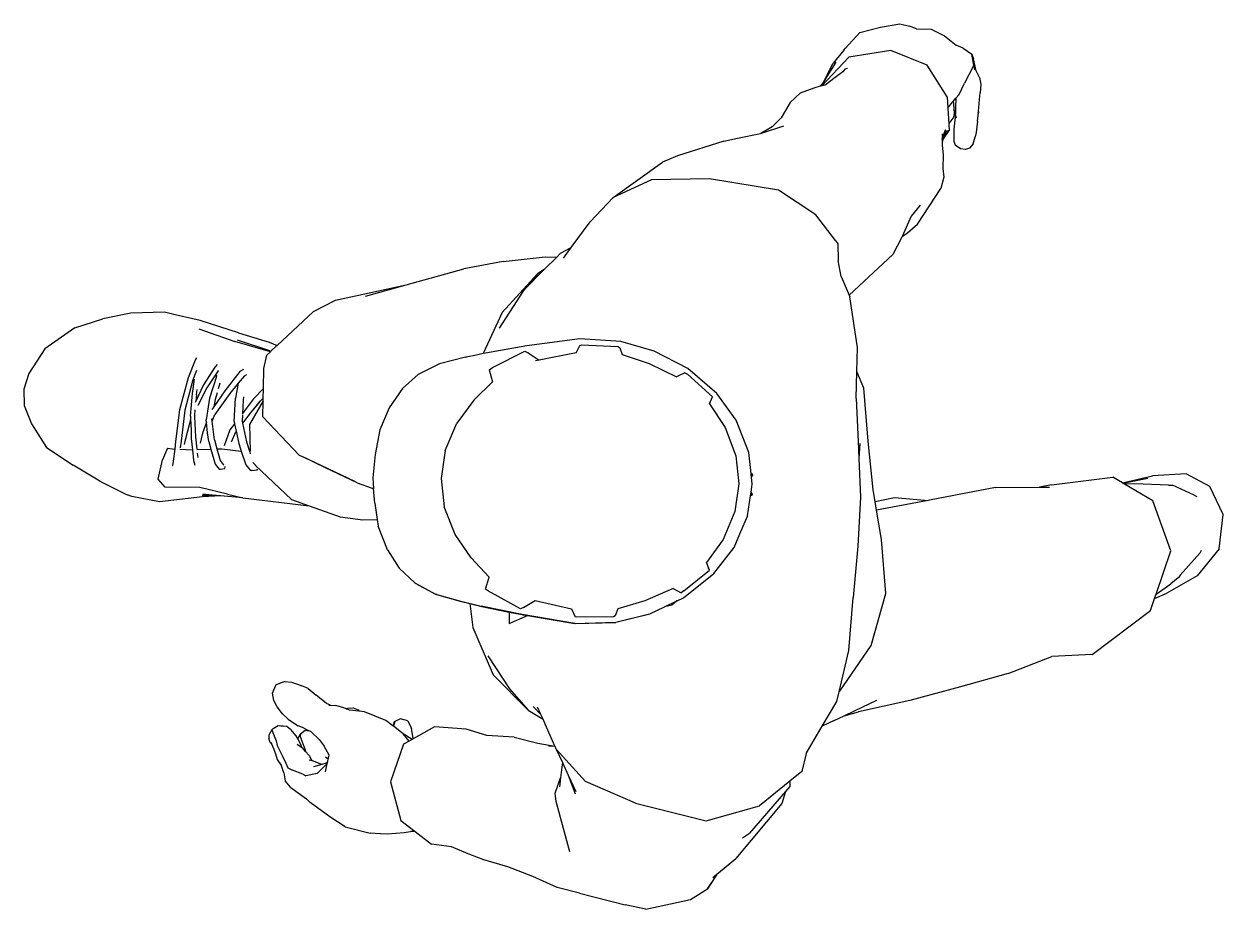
# Model space of a CAD drawing. Header units: millimetres. Extents: x -9564 to 100419, y -25359 to 24346.
# Drawn here: x 48084 to 48763, y -25165 to -24663 of the extents above; entities that cross this region are included whole.
import ezdxf

# ---------------------------------------------------------------- set-up
doc = ezdxf.new("R2010")
doc.units = ezdxf.units.MM
doc.header["$LTSCALE"] = 100
doc.layers.add('Personal', color=20, linetype='Continuous')

msp = doc.modelspace()

# ---------------------------------------------------------------- linework, layer by layer
at = {"layer": 'Personal'}
for p, q in [((48569.307, -24665.209), (48580.283, -24663.343)), ((48580.283, -24663.343), (48585.807, -24664.587)), ((48557.527, -24668.149), (48549.52, -24677.024)), ((48557.527, -24668.149), (48569.307, -24665.209)), ((48589.772, -24666.037), (48585.807, -24664.587)), ((48589.772, -24666.037), (48598.05, -24666.246)), ((48598.05, -24666.246), (48605.622, -24670.103)), ((48605.622, -24670.103), (48612.173, -24675.329)), ((48548.463, -24678.254), (48549.52, -24677.024)), ((48616.201, -24676.993), (48612.173, -24675.329)), ((48616.201, -24676.993), (48621.088, -24680.402)), ((48551.335, -24682.157), (48536.059, -24698.411)), ((48548.463, -24678.254), (48542.472, -24685.546)), ((48575.193, -24678.434), (48551.335, -24682.157)), ((48595.705, -24686.736), (48575.193, -24678.434)), ((48622.294, -24686.725), (48621.088, -24680.402)), ((48621.088, -24680.402), (48622.094, -24682.982)), ((48623.616, -24689.845), (48622.094, -24682.982)), ((48537.05, -24696.267), (48542.472, -24685.546)), ((48544.014, -24684.886), (48538.957, -24693.161)), ((48547.912, -24690.43), (48543.702, -24693.691)), ((48549.138, -24689.014), (48547.912, -24690.43)), ((48550.584, -24688.493), (48549.138, -24689.014)), ((48607.02, -24704.563), (48595.705, -24686.736)), ((48622.294, -24686.725), (48616.861, -24696.829)), ((48622.294, -24686.725), (48622.641, -24689.354)), ((48625.379, -24693.565), (48623.616, -24689.845)), ((48537.05, -24696.267), (48535.207, -24698.642)), ((48537.94, -24697.903), (48536.059, -24698.411)), ((48538.957, -24693.161), (48537.05, -24696.267)), ((48543.702, -24693.691), (48537.94, -24697.903)), ((48613.841, -24703.197), (48616.861, -24696.829)), ((48625.379, -24693.565), (48626.094, -24697.377)), ((48626.094, -24697.377), (48625.726, -24702.403)), ((48523.772, -24702.427), (48518.179, -24707.869)), ((48531.508, -24699.642), (48523.772, -24702.427)), ((48535.207, -24698.642), (48531.508, -24699.642)), ((48536.059, -24698.411), (48535.207, -24698.642)), ((48607.02, -24704.563), (48607.416, -24710.968)), ((48611.99, -24705.405), (48613.841, -24703.197)), ((48625.413, -24706.197), (48625.726, -24702.403)), ((48518.179, -24707.869), (48512.967, -24716.405)), ((48607.416, -24710.968), (48609.134, -24708.811)), ((48607.416, -24710.968), (48607.973, -24719.984)), ((48609.134, -24708.811), (48610.437, -24707.256)), ((48610.437, -24707.256), (48611.99, -24705.405)), ((48610.437, -24707.256), (48610.674, -24708.477)), ((48610.674, -24708.477), (48611.032, -24713.95)), ((48611.743, -24710.464), (48611.71, -24713.708)), ((48611.99, -24705.405), (48611.743, -24710.464)), ((48611.743, -24710.464), (48611.797, -24714.273)), ((48624.777, -24712.977), (48625.413, -24706.197)), ((48512.967, -24716.405), (48507.936, -24721.635)), ((48608.241, -24719.771), (48610.453, -24716.595)), ((48611.032, -24713.95), (48610.453, -24716.595)), ((48611.544, -24716.036), (48610.889, -24722.877)), ((48611.71, -24713.708), (48611.544, -24716.036)), ((48612.333, -24716.492), (48611.797, -24714.273)), ((48624.312, -24718.384), (48623.444, -24724.701)), ((48624.312, -24718.384), (48624.801, -24713.663)), ((48624.698, -24713.821), (48624.777, -24712.977)), ((48624.777, -24712.977), (48624.801, -24713.663)), ((48514.403, -24721.203), (48501.688, -24725.309)), ((48501.943, -24725.173), (48501.688, -24725.309)), ((48507.936, -24721.635), (48501.943, -24725.173)), ((48604.514, -24727.823), (48606.065, -24723.286)), ((48604.707, -24729.031), (48608.196, -24723.594)), ((48606.516, -24724.261), (48604.707, -24729.031)), ((48606.516, -24724.261), (48606.065, -24723.286)), ((48608.196, -24723.594), (48606.516, -24724.261)), ((48608.241, -24719.771), (48607.973, -24719.984)), ((48607.973, -24719.984), (48608.196, -24723.594)), ((48610.889, -24722.877), (48610.813, -24727.061)), ((48623.444, -24724.701), (48623.042, -24727.243)), ((48480.569, -24729.646), (48454.397, -24737.983)), ((48480.569, -24729.646), (48488.24, -24727.966)), ((48488.24, -24727.966), (48501.32, -24725.427)), ((48501.688, -24725.309), (48501.32, -24725.427)), ((48604.167, -24725.615), (48604.172, -24728.825)), ((48604.172, -24728.825), (48604.514, -24727.823)), ((48604.172, -24728.825), (48604.174, -24730.438)), ((48604.707, -24729.031), (48604.174, -24730.438)), ((48604.174, -24730.438), (48604.176, -24731.738)), ((48604.176, -24731.738), (48604.859, -24737.715)), ((48604.418, -24727.994), (48604.514, -24727.823)), ((48610.813, -24727.061), (48610.907, -24729.68)), ((48610.813, -24727.061), (48610.907, -24727.418)), ((48610.907, -24729.68), (48611.711, -24731.963)), ((48614.714, -24733.983), (48611.711, -24731.963)), ((48621.778, -24731.279), (48619.74, -24733.711)), ((48621.778, -24731.279), (48623.042, -24727.243)), ((48454.397, -24737.983), (48445.796, -24741.635)), ((48604.859, -24737.715), (48604.686, -24745.203)), ((48617.559, -24734.369), (48614.714, -24733.983)), ((48619.74, -24733.711), (48617.559, -24734.369)), ((48417.853, -24761.557), (48445.796, -24741.635)), ((48604.686, -24745.203), (48605.255, -24750.063)), ((48439.527, -24751.683), (48417.853, -24761.557)), ((48472.526, -24750.957), (48439.527, -24751.683)), ((48511.456, -24757.393), (48472.526, -24750.957)), ((48605.255, -24750.063), (48603.457, -24756.51)), ((48532.728, -24771.359), (48511.456, -24757.393)), ((48590.193, -24776.633), (48603.457, -24756.51)), ((48404.906, -24775.405), (48417.853, -24761.557)), ((48591.735, -24765.899), (48586.756, -24772.238)), ((48543.779, -24786.036), (48532.728, -24771.359)), ((48586.756, -24772.238), (48581.622, -24783.765)), ((48394.175, -24789.872), (48404.906, -24775.405)), ((48584.677, -24781.571), (48590.193, -24776.633)), ((48543.779, -24786.036), (48545.159, -24787.929)), ((48581.475, -24784.094), (48576.245, -24793.901)), ((48581.622, -24783.765), (48581.475, -24784.094)), ((48581.622, -24783.765), (48584.677, -24781.571)), ((48388.072, -24793.143), (48385.9, -24795.324)), ((48388.072, -24793.143), (48394.175, -24789.872)), ((48389.729, -24795.864), (48394.175, -24789.872)), ((48545.159, -24787.929), (48545.317, -24797.239)), ((48355.485, -24797.826), (48333.2, -24802.004)), ((48355.485, -24797.826), (48379.416, -24795.213)), ((48385.9, -24795.324), (48378.849, -24802.403)), ((48379.416, -24795.213), (48385.9, -24795.324)), ((48546.981, -24806.332), (48545.317, -24797.239)), ((48576.245, -24793.901), (48551.529, -24816.834)), ((48300.529, -24811.123), (48333.2, -24802.004)), ((48375.006, -24804.813), (48354.94, -24826.647)), ((48378.849, -24802.403), (48367.066, -24814.236)), ((48375.006, -24804.813), (48367.066, -24814.236)), ((48378.849, -24802.403), (48375.006, -24804.813)), ((48546.981, -24806.332), (48551.529, -24816.834)), ((48260.559, -24819.715), (48300.529, -24811.123)), ((48277.521, -24817.544), (48300.529, -24811.123)), ((48248.07, -24826.213), (48260.559, -24819.715)), ((48367.066, -24814.236), (48353.292, -24835.633)), ((48551.529, -24816.834), (48552.003, -24817.929)), ((48556.379, -24846.641), (48552.003, -24817.929)), ((48144.685, -24827.174), (48128.743, -24830.328)), ((48163.734, -24826.455), (48144.685, -24827.174)), ((48169.781, -24827.966), (48163.734, -24826.455)), ((48248.07, -24826.213), (48227.59, -24845.347)), ((48354.94, -24826.647), (48344.292, -24850.027)), ((48112.888, -24835.371), (48128.743, -24830.328)), ((48169.781, -24827.966), (48166.823, -24827.282)), ((48183.987, -24831.249), (48169.781, -24827.966)), ((48205.643, -24838.247), (48183.987, -24831.249)), ((48112.888, -24835.371), (48095.96, -24847.227)), ((48183.17, -24835.956), (48203.57, -24843.137)), ((48205.643, -24838.247), (48222.997, -24843.555)), ((48095.96, -24847.227), (48086.881, -24861.288)), ((48223.744, -24848.941), (48203.57, -24843.137)), ((48224.025, -24848.678), (48205.14, -24842.321)), ((48222.997, -24843.555), (48227.59, -24845.347)), ((48227.433, -24845.494), (48224.025, -24848.678)), ((48227.195, -24845.406), (48227.433, -24845.494)), ((48227.59, -24845.347), (48227.433, -24845.494)), ((48369.031, -24845.681), (48345.609, -24849.762)), ((48399.01, -24841.591), (48369.031, -24845.681)), ((48396.841, -24849.629), (48398.979, -24845.379)), ((48398.979, -24845.379), (48399.908, -24844.98)), ((48422.156, -24843.091), (48399.01, -24841.591)), ((48399.908, -24844.98), (48420.638, -24845.897)), ((48420.638, -24845.897), (48421.586, -24846.696)), ((48421.586, -24846.696), (48422.973, -24850.511)), ((48441.187, -24848.543), (48422.156, -24843.091)), ((48555.989, -24860.115), (48556.379, -24846.641)), ((48181.052, -24853.784), (48177.186, -24863.66)), ((48181.809, -24852.318), (48181.052, -24853.784)), ((48219.92, -24858.501), (48221.588, -24850.955)), ((48223.744, -24848.941), (48221.588, -24850.955)), ((48224.025, -24848.678), (48223.744, -24848.941)), ((48334.171, -24852.059), (48319.546, -24855.764)), ((48334.171, -24852.059), (48334.594, -24851.961)), ((48340.416, -24850.805), (48334.594, -24851.961)), ((48344.292, -24850.027), (48340.416, -24850.805)), ((48345.609, -24849.762), (48344.292, -24850.027)), ((48349.452, -24857.858), (48367.891, -24848.55)), ((48367.891, -24848.55), (48369.641, -24849.609)), ((48369.641, -24849.609), (48369.595, -24849.629)), ((48369.641, -24849.609), (48375.988, -24853.681)), ((48375.988, -24853.681), (48373.877, -24854.091)), ((48396.841, -24849.629), (48375.988, -24853.681)), ((48422.973, -24850.511), (48438.215, -24855.529)), ((48460.124, -24858.431), (48441.187, -24848.543)), ((48181.857, -24859.479), (48179.748, -24864.775)), ((48192.193, -24857.662), (48185.865, -24867.76)), ((48194.02, -24859.697), (48187.768, -24869.349)), ((48193.461, -24856.218), (48192.193, -24857.662)), ((48194.02, -24859.697), (48194.389, -24859.333)), ((48206.407, -24860.138), (48197.882, -24871.038)), ((48208.533, -24858.939), (48206.407, -24860.138)), ((48219.699, -24869.73), (48219.92, -24858.501)), ((48319.546, -24855.764), (48307.347, -24861.886)), ((48347.648, -24859.258), (48349.452, -24857.858)), ((48347.648, -24859.258), (48349.503, -24866.036)), ((48438.215, -24855.529), (48453.846, -24863.102)), ((48458.468, -24860.907), (48453.846, -24863.102)), ((48458.468, -24860.907), (48459.943, -24861.7)), ((48476.59, -24872.564), (48460.124, -24858.431)), ((48555.547, -24875.399), (48555.989, -24860.115)), ((48559.952, -24869.519), (48555.989, -24860.115)), ((48086.881, -24861.288), (48084.1, -24870.144)), ((48177.186, -24863.66), (48172.287, -24881.786)), ((48179.748, -24864.775), (48175.158, -24882.067)), ((48179.566, -24872.554), (48180.696, -24864.392)), ((48185.865, -24867.76), (48181.411, -24876.877)), ((48193.165, -24862.942), (48189.192, -24875.236)), ((48193.165, -24862.942), (48193.394, -24862.209)), ((48195.114, -24866.727), (48194.139, -24869.999)), ((48205.491, -24866.834), (48200.789, -24872.53)), ((48205.491, -24866.834), (48204.018, -24875.256)), ((48208.964, -24862.625), (48205.491, -24866.834)), ((48208.964, -24862.625), (48210.355, -24861.885)), ((48307.347, -24861.886), (48298.46, -24869.745)), ((48349.503, -24866.036), (48338.975, -24876.445)), ((48459.943, -24861.7), (48474.112, -24874.399)), ((48084.1, -24870.144), (48084.265, -24879.307)), ((48178.456, -24885.356), (48179.566, -24872.554)), ((48181.743, -24873.347), (48181.411, -24876.877)), ((48181.743, -24873.347), (48182.295, -24870.346)), ((48187.768, -24869.349), (48182.516, -24879.356)), ((48197.882, -24871.038), (48191.715, -24880.104)), ((48200.789, -24872.53), (48192.234, -24884.405)), ((48193.46, -24872.281), (48192.371, -24875.936)), ((48208.548, -24874.579), (48208.314, -24876.367)), ((48219.699, -24869.73), (48214.168, -24875.595)), ((48219.591, -24875.252), (48219.699, -24869.73)), ((48298.46, -24869.745), (48290.944, -24880.705)), ((48472.376, -24878.456), (48474.112, -24874.399)), ((48487.585, -24887.787), (48476.59, -24872.564)), ((48562.27, -24899.542), (48559.952, -24869.519)), ((48084.265, -24879.307), (48088.429, -24889.787)), ((48181.411, -24876.877), (48181.054, -24877.607)), ((48182.497, -24879.428), (48182.516, -24879.356)), ((48189.192, -24875.236), (48187.253, -24887.532)), ((48191.715, -24880.104), (48190.598, -24881.745)), ((48192.371, -24875.936), (48191.715, -24880.104)), ((48203.117, -24888.43), (48204.018, -24875.256)), ((48214.168, -24875.595), (48207.89, -24883.871)), ((48208.314, -24876.367), (48207.89, -24883.871)), ((48219.56, -24876.81), (48211.883, -24890.185)), ((48217.649, -24876.911), (48212.263, -24883.815)), ((48217.687, -24877.192), (48212.263, -24883.815)), ((48219.591, -24875.252), (48217.687, -24877.192)), ((48219.384, -24885.77), (48219.56, -24876.81)), ((48219.56, -24876.81), (48219.591, -24875.252)), ((48290.944, -24880.705), (48285.749, -24893.175)), ((48338.975, -24876.445), (48329.387, -24889.437)), ((48472.376, -24878.456), (48481.237, -24891.766)), ((48555.547, -24875.399), (48556.853, -24904.001)), ((48172.287, -24881.786), (48170.027, -24899.828)), ((48175.158, -24882.067), (48173.105, -24899.649)), ((48178.511, -24886.908), (48177.854, -24889.597)), ((48178.456, -24885.356), (48178.511, -24886.908)), ((48178.511, -24886.908), (48178.741, -24893.401)), ((48180.939, -24881.887), (48180.651, -24884.953)), ((48180.651, -24884.953), (48180.691, -24885.766)), ((48180.691, -24885.766), (48181.253, -24897.086)), ((48187.422, -24888.905), (48187.253, -24887.532)), ((48190.676, -24886.699), (48190.578, -24887.317)), ((48190.704, -24888.331), (48190.578, -24887.317)), ((48190.704, -24888.331), (48192.234, -24884.405)), ((48207.844, -24884.695), (48207.643, -24888.248)), ((48207.643, -24888.248), (48207.891, -24889.42)), ((48207.89, -24883.871), (48207.736, -24884.075)), ((48212.263, -24883.815), (48207.891, -24889.42)), ((48240.085, -24907.612), (48219.384, -24885.77)), ((48494.685, -24906.044), (48487.585, -24887.787)), ((48088.429, -24889.787), (48096.796, -24903.163)), ((48177.854, -24889.597), (48175.305, -24899.807)), ((48178.741, -24893.401), (48178.904, -24897.997)), ((48185.237, -24894.978), (48183.921, -24900.765)), ((48187.422, -24888.905), (48185.237, -24894.978)), ((48188.157, -24894.87), (48187.422, -24888.905)), ((48188.14, -24894.914), (48187.93, -24895.703)), ((48188.14, -24894.914), (48188.157, -24894.87)), ((48188.757, -24899.743), (48188.14, -24894.914)), ((48192.005, -24898.788), (48190.704, -24888.331)), ((48200.8, -24893.219), (48197.447, -24902.177)), ((48203.405, -24889.785), (48200.8, -24893.219)), ((48201.747, -24899.938), (48204.102, -24894.278)), ((48203.117, -24888.43), (48203.405, -24889.785)), ((48203.405, -24889.785), (48204.304, -24894.018)), ((48204.304, -24894.018), (48204.102, -24894.278)), ((48204.304, -24894.018), (48205.757, -24900.853)), ((48207.891, -24889.42), (48210.108, -24899.884)), ((48211.883, -24890.185), (48212.154, -24905.161)), ((48285.749, -24893.175), (48283.144, -24907.08)), ((48322.761, -24904.894), (48329.387, -24889.437)), ((48481.237, -24891.766), (48487.339, -24907.863)), ((48170.027, -24899.828), (48169.519, -24904.06)), ((48173.105, -24899.649), (48172.57, -24903.425)), ((48175.305, -24899.807), (48174.795, -24901.499)), ((48178.904, -24897.997), (48179.582, -24904.405)), ((48181.253, -24897.086), (48182.063, -24904.207)), ((48188.757, -24899.743), (48189.958, -24904.079)), ((48192.005, -24898.788), (48193.44, -24903.945)), ((48205.757, -24900.853), (48207.207, -24905.267)), ((48210.108, -24899.884), (48211.962, -24905.882)), ((48557.563, -24900.926), (48557.074, -24909.382)), ((48565.146, -24927.139), (48562.27, -24899.542)), ((48096.796, -24903.163), (48111.958, -24913.141)), ((48165.378, -24903.466), (48162.588, -24910.219)), ((48165.378, -24903.466), (48169.519, -24904.06)), ((48169.519, -24904.06), (48168.691, -24910.943)), ((48172.307, -24904.211), (48179.582, -24904.405)), ((48179.582, -24904.405), (48180.227, -24910.502)), ((48182.062, -24904.385), (48189.958, -24904.079)), ((48182.302, -24906.312), (48182.577, -24908.733)), ((48189.958, -24904.079), (48192.325, -24912.63)), ((48193.44, -24903.945), (48196.162, -24903.84)), ((48193.44, -24903.945), (48195.299, -24910.626)), ((48196.162, -24903.84), (48207.207, -24905.267)), ((48207.207, -24905.267), (48209.735, -24912.964)), ((48211.962, -24905.882), (48212.232, -24905.917)), ((48211.962, -24905.882), (48212.188, -24906.573)), ((48212.188, -24906.573), (48212.186, -24906.607)), ((48212.186, -24906.607), (48212.262, -24906.854)), ((48240.085, -24907.612), (48241.654, -24908.355)), ((48271.577, -24922.45), (48241.654, -24908.355)), ((48254.845, -24914.672), (48241.654, -24908.355)), ((48283.144, -24907.08), (48281.704, -24920.394)), ((48322.761, -24904.894), (48320.441, -24920.792)), ((48487.339, -24907.863), (48489.027, -24923.685)), ((48495.997, -24917.822), (48494.685, -24906.044)), ((48556.853, -24904.001), (48557.074, -24909.382)), ((48127.083, -24922.169), (48111.958, -24913.141)), ((48160.163, -24921.169), (48162.588, -24910.219)), ((48168.691, -24910.943), (48168.249, -24913.294)), ((48168.249, -24913.294), (48168.483, -24913.351)), ((48180.227, -24910.502), (48180.933, -24913.217)), ((48182.577, -24908.733), (48182.615, -24908.881)), ((48192.325, -24912.63), (48194.717, -24915.52)), ((48194.717, -24915.52), (48195.461, -24915.428)), ((48195.299, -24910.626), (48196.963, -24912.725)), ((48195.461, -24915.428), (48197.975, -24915.073)), ((48195.463, -24915.38), (48195.461, -24915.428)), ((48196.963, -24912.725), (48197.359, -24913.231)), ((48197.975, -24915.073), (48197.987, -24913.902)), ((48209.735, -24912.964), (48212.298, -24916.021)), ((48213.714, -24911.737), (48215.17, -24913.127)), ((48215.17, -24913.127), (48215.288, -24913.281)), ((48215.288, -24913.281), (48235.625, -24932.672)), ((48216.262, -24915.81), (48216.319, -24915.318)), ((48254.94, -24914.758), (48254.845, -24914.672)), ((48272.771, -24923.256), (48254.845, -24914.672)), ((48557.074, -24909.382), (48557.979, -24931.35)), ((48127.083, -24922.169), (48142.494, -24929.937)), ((48164.073, -24925.58), (48160.163, -24921.169)), ((48212.298, -24916.021), (48213.156, -24916.211)), ((48213.156, -24916.211), (48216.262, -24915.81)), ((48213.212, -24915.894), (48213.198, -24915.974)), ((48281.704, -24920.394), (48282.175, -24926.435)), ((48320.441, -24920.792), (48322.21, -24936.758)), ((48495.997, -24917.822), (48496.681, -24917.998)), ((48496.114, -24918.869), (48495.997, -24917.822)), ((48496.79, -24919.045), (48496.114, -24918.869)), ((48496.233, -24919.94), (48496.114, -24918.869)), ((48496.233, -24919.94), (48496.79, -24919.045)), ((48496.682, -24923.97), (48496.233, -24919.94)), ((48496.681, -24917.998), (48496.79, -24919.045)), ((48666.2, -24924.353), (48700.947, -24919.998)), ((48706.418, -24923.251), (48700.947, -24919.998)), ((48706.418, -24923.251), (48723.445, -24919.156)), ((48706.693, -24923.416), (48720.792, -24920.622)), ((48742.423, -24918.086), (48723.445, -24919.156)), ((48755.853, -24925.245), (48742.423, -24918.086)), ((48183.796, -24925.868), (48164.073, -24925.58)), ((48199.34, -24929.651), (48183.796, -24925.868)), ((48272.771, -24923.256), (48281.33, -24926.178)), ((48282.175, -24926.435), (48281.563, -24926.418)), ((48282.818, -24934.672), (48282.175, -24926.435)), ((48489.027, -24923.685), (48486.793, -24939.432)), ((48495.866, -24929.547), (48496.031, -24928.418)), ((48496.031, -24928.418), (48496.682, -24923.97)), ((48496.614, -24929.389), (48496.031, -24928.418)), ((48566.241, -24933.677), (48565.146, -24927.139)), ((48634.388, -24925.873), (48597.16, -24933.014)), ((48634.388, -24925.873), (48659.47, -24925.625)), ((48666.2, -24924.353), (48659.47, -24925.625)), ((48659.47, -24925.625), (48664.985, -24925.57)), ((48706.693, -24923.416), (48706.418, -24923.251)), ((48707.623, -24923.969), (48706.693, -24923.416)), ((48713.357, -24923.778), (48707.623, -24923.969)), ((48723.536, -24933.433), (48707.623, -24923.969)), ((48732.501, -24924.452), (48713.357, -24923.778)), ((48732.501, -24924.452), (48734.698, -24924.579)), ((48746.961, -24930.153), (48734.698, -24924.579)), ((48763.367, -24941.173), (48755.853, -24925.245)), ((48145.116, -24930.864), (48142.494, -24929.937)), ((48160.816, -24933.894), (48145.116, -24930.864)), ((48185.191, -24931.18), (48160.816, -24933.894)), ((48185.054, -24930.126), (48190.66, -24930.127)), ((48195.415, -24930.562), (48185.191, -24931.18)), ((48190.66, -24930.127), (48185.339, -24929.64)), ((48195.415, -24930.562), (48190.66, -24930.127)), ((48208.03, -24931.716), (48195.415, -24930.562)), ((48199.34, -24929.651), (48208.03, -24931.716)), ((48208.03, -24931.716), (48245.594, -24936.191)), ((48235.625, -24932.672), (48245.594, -24936.191)), ((48282.818, -24934.672), (48282.82, -24934.735)), ((48282.82, -24934.735), (48284.255, -24943.995)), ((48494.072, -24941.799), (48495.71, -24930.611)), ((48495.71, -24930.611), (48495.866, -24929.547)), ((48496.474, -24930.452), (48495.71, -24930.611)), ((48495.866, -24929.547), (48496.614, -24929.389)), ((48496.614, -24929.389), (48496.474, -24930.452)), ((48557.979, -24931.35), (48556.408, -24959.145)), ((48566.241, -24933.677), (48577.22, -24931.417)), ((48567.084, -24938.711), (48566.241, -24933.677)), ((48596.258, -24933.185), (48567.084, -24938.711)), ((48577.22, -24931.417), (48596.258, -24933.185)), ((48597.16, -24933.014), (48596.258, -24933.185)), ((48733.749, -24961.637), (48723.536, -24933.433)), ((48746.961, -24930.153), (48748.498, -24930.996)), ((48245.594, -24936.191), (48263.289, -24942.436)), ((48263.289, -24942.436), (48276.097, -24944.209)), ((48328.31, -24952.427), (48322.21, -24936.758)), ((48486.793, -24939.432), (48480.149, -24955.329)), ((48489.688, -24952.001), (48494.012, -24941.99)), ((48494.072, -24941.799), (48494.012, -24941.99)), ((48569.872, -24955.351), (48567.084, -24938.711)), ((48761.111, -24960.512), (48763.367, -24941.173)), ((48276.097, -24944.209), (48284.255, -24943.995)), ((48284.255, -24943.995), (48284.826, -24947.706)), ((48289.956, -24961.1), (48284.826, -24947.706)), ((48337.442, -24965.752), (48328.31, -24952.427)), ((48480.149, -24955.329), (48470.83, -24968.321)), ((48486.344, -24959.783), (48489.688, -24952.001)), ((48572.32, -24985.821), (48569.872, -24955.351)), ((48289.956, -24961.1), (48296.715, -24971.567)), ((48474.852, -24974.614), (48486.344, -24959.783)), ((48474.852, -24974.614), (48486.232, -24960.004)), ((48486.344, -24959.783), (48486.232, -24960.004)), ((48556.408, -24959.145), (48553.885, -24988.167)), ((48725.45, -24986.254), (48733.749, -24961.637)), ((48761.111, -24960.512), (48748.71, -24975.94)), ((48751.065, -24961.467), (48750.203, -24963.076)), ((48347.612, -24976.529), (48337.442, -24965.752)), ((48472.419, -24972.643), (48470.83, -24968.321)), ((48750.203, -24963.076), (48739.161, -24975.546)), ((48296.715, -24971.567), (48305.563, -24979.859)), ((48345.512, -24983.395), (48347.612, -24976.529)), ((48457.834, -24984.371), (48472.419, -24972.643)), ((48462.5, -24984.499), (48474.852, -24974.614)), ((48462.5, -24984.499), (48474.737, -24974.775)), ((48471.832, -24971.67), (48471.762, -24971.8)), ((48471.762, -24971.8), (48471.844, -24971.689)), ((48471.876, -24971.992), (48471.95, -24971.866)), ((48474.737, -24974.775), (48474.852, -24974.614)), ((48748.71, -24975.94), (48731.605, -24985.676)), ((48739.114, -24975.577), (48737.909, -24976.934)), ((48739.114, -24975.577), (48739.161, -24975.546)), ((48305.563, -24979.859), (48317.315, -24986.245)), ((48305.563, -24979.859), (48305.803, -24980.083)), ((48305.803, -24980.083), (48317.315, -24986.245)), ((48347.269, -24984.562), (48345.512, -24983.395)), ((48451.778, -24983.039), (48435.902, -24990.075)), ((48451.778, -24983.039), (48456.328, -24985.569)), ((48725.45, -24986.254), (48733.73, -24980.34)), ((48737.909, -24976.934), (48733.73, -24980.34)), ((48317.315, -24986.245), (48330.792, -24990.081)), ((48317.722, -24986.411), (48317.315, -24986.245)), ((48317.722, -24986.411), (48331.238, -24990.291)), ((48330.792, -24990.081), (48343.149, -24993.042)), ((48365.394, -24994.474), (48347.269, -24984.562)), ((48367.172, -24993.863), (48373.661, -24989.781)), ((48373.661, -24989.781), (48394.365, -24994.558)), ((48435.902, -24990.075), (48420.506, -24994.565)), ((48447.017, -24993.406), (48454.013, -24990.053)), ((48454.013, -24990.053), (48451.147, -24992.55)), ((48454.042, -24990.028), (48454.013, -24990.053)), ((48454.042, -24990.028), (48457.788, -24988.244)), ((48457.834, -24984.371), (48456.328, -24985.569)), ((48457.788, -24988.244), (48457.832, -24988.208)), ((48457.915, -24988.169), (48457.832, -24988.208)), ((48457.915, -24988.169), (48462.5, -24984.499)), ((48551.369, -25018.105), (48553.885, -24988.167)), ((48564.121, -25015.386), (48572.32, -24985.821)), ((48722.34, -24995.481), (48724.6, -24988.778)), ((48724.6, -24988.778), (48731.605, -24985.676)), ((48724.6, -24988.778), (48725.45, -24986.254)), ((48331.238, -24990.291), (48336.679, -24991.581)), ((48336.679, -24991.581), (48338.447, -25005.201)), ((48336.679, -24991.581), (48343.505, -24993.199)), ((48366.412, -24997.837), (48343.149, -24993.042)), ((48343.505, -24993.199), (48358.898, -24996.336)), ((48358.898, -24996.336), (48359.022, -25002.852)), ((48358.898, -24996.336), (48366.412, -24997.837)), ((48367.172, -24993.863), (48365.394, -24994.474)), ((48394.365, -24994.558), (48396.347, -24999.046)), ((48420.506, -24994.565), (48418.989, -24998.507)), ((48438.644, -24997.388), (48446.995, -24993.411)), ((48447.017, -24993.406), (48446.995, -24993.411)), ((48451.147, -24992.55), (48447.017, -24993.406)), ((48689.165, -25020.478), (48722.34, -24995.481)), ((48359.022, -25002.852), (48369.42, -24998.384)), ((48396.253, -25002.88), (48366.412, -24997.837)), ((48366.412, -24997.837), (48366.752, -24997.937)), ((48366.752, -24997.937), (48369.42, -24998.384)), ((48369.42, -24998.384), (48396.253, -25002.88)), ((48396.253, -25002.88), (48419.434, -25002.178)), ((48396.253, -25002.88), (48396.391, -25002.916)), ((48397.272, -24999.252), (48396.347, -24999.046)), ((48396.391, -25002.916), (48419.393, -25002.219)), ((48418.013, -24999.065), (48397.272, -24999.252)), ((48418.989, -24998.507), (48418.013, -24999.065)), ((48419.393, -25002.219), (48419.434, -25002.178)), ((48419.434, -25002.178), (48438.644, -24997.388)), ((48419.434, -25002.178), (48438.547, -24997.466)), ((48438.547, -24997.466), (48438.644, -24997.388)), ((48338.447, -25005.201), (48349.899, -25031.933)), ((48546.312, -25041.077), (48564.121, -25015.386)), ((48346.833, -25021.07), (48359.236, -25039.807)), ((48545.837, -25041.535), (48551.369, -25018.105)), ((48641.563, -25031.07), (48666.473, -25021.585)), ((48689.165, -25020.478), (48666.473, -25021.585)), ((48224.833, -25042.349), (48227.031, -25037.358)), ((48227.031, -25037.358), (48229.312, -25036.717)), ((48229.312, -25036.717), (48227.346, -25037.469)), ((48232.011, -25035.683), (48229.312, -25036.717)), ((48232.011, -25035.683), (48235.731, -25036.109)), ((48235.731, -25036.109), (48238.981, -25037.221)), ((48238.981, -25037.221), (48241.482, -25038.116)), ((48349.899, -25031.933), (48369.636, -25051.891)), ((48641.563, -25031.07), (48614.642, -25038.703)), ((48225.7, -25046.49), (48224.833, -25042.349)), ((48245.061, -25039.624), (48241.482, -25038.116)), ((48245.061, -25039.624), (48249.618, -25043.409)), ((48251.456, -25044.911), (48249.618, -25043.409)), ((48359.236, -25039.807), (48369.636, -25051.891)), ((48544.538, -25047.039), (48545.837, -25041.535)), ((48545.837, -25041.535), (48546.312, -25041.077)), ((48614.642, -25038.703), (48585.879, -25046.456)), ((48227.563, -25050.063), (48225.7, -25046.49)), ((48230.509, -25053.955), (48227.563, -25050.063)), ((48255.458, -25048.083), (48251.456, -25044.911)), ((48257.672, -25049.082), (48255.458, -25048.083)), ((48256.752, -25049.032), (48257.672, -25049.082)), ((48257.672, -25049.082), (48260.722, -25049.248)), ((48265.319, -25050.644), (48260.722, -25049.248)), ((48266.602, -25051.156), (48265.319, -25050.644)), ((48266.602, -25051.156), (48266.631, -25051.146)), ((48266.631, -25051.146), (48267.476, -25050.871)), ((48266.783, -25051.228), (48266.631, -25051.146)), ((48266.783, -25051.228), (48266.821, -25051.219)), ((48266.821, -25051.219), (48267.501, -25051.051)), ((48268.531, -25051.873), (48266.821, -25051.219)), ((48267.476, -25050.871), (48270.571, -25050.546)), ((48270.571, -25050.546), (48273.4, -25051.743)), ((48376.902, -25054.372), (48372.576, -25049.848)), ((48376.902, -25054.372), (48375.033, -25050.296)), ((48536.356, -25061.016), (48544.538, -25047.039)), ((48554.671, -25052.271), (48567.25, -25046.279)), ((48585.879, -25046.456), (48556.947, -25052.804)), ((48233.67, -25057.005), (48230.509, -25053.955)), ((48233.67, -25057.005), (48237.273, -25059.46)), ((48268.531, -25051.873), (48268.336, -25051.848)), ((48273.999, -25052.533), (48268.531, -25051.873)), ((48273.4, -25051.743), (48273.999, -25052.533)), ((48276.979, -25052.893), (48273.999, -25052.533)), ((48289.161, -25057.829), (48276.979, -25052.893)), ((48293.084, -25060.864), (48289.161, -25057.829)), ((48297.336, -25056.912), (48294.206, -25058.33)), ((48301.528, -25058.012), (48297.336, -25056.912)), ((48301.528, -25058.012), (48303.704, -25062.28)), ((48369.636, -25051.891), (48378.154, -25057.101)), ((48378.154, -25057.101), (48376.902, -25054.372)), ((48379.608, -25060.27), (48378.154, -25057.101)), ((48543.123, -25057.808), (48536.356, -25061.016)), ((48543.123, -25057.808), (48548.678, -25055.144)), ((48548.678, -25055.144), (48554.671, -25052.271)), ((48548.678, -25055.144), (48556.947, -25052.804)), ((48224.59, -25063.064), (48222.853, -25066.021)), ((48225.353, -25062.22), (48224.59, -25063.064)), ((48224.59, -25063.064), (48225.407, -25065.536)), ((48225.353, -25062.22), (48228.189, -25060.543)), ((48228.189, -25060.543), (48230.886, -25060.957)), ((48230.886, -25060.957), (48228.726, -25060.821)), ((48233.095, -25061.096), (48230.886, -25060.957)), ((48235.081, -25062.803), (48233.095, -25061.096)), ((48235.081, -25062.803), (48238.121, -25066.408)), ((48237.273, -25059.46), (48239.476, -25060.721)), ((48241.869, -25061.807), (48239.476, -25060.721)), ((48240.707, -25065.345), (48243.477, -25063.323)), ((48245.414, -25063.538), (48241.869, -25061.807)), ((48243.477, -25063.323), (48245.414, -25063.538)), ((48246.564, -25064.1), (48245.414, -25063.538)), ((48246.564, -25064.1), (48251.28, -25068.465)), ((48293.553, -25059.326), (48293.084, -25060.864)), ((48293.36, -25061.078), (48293.084, -25060.864)), ((48294.206, -25058.33), (48293.36, -25061.078)), ((48298.863, -25065.333), (48293.36, -25061.078)), ((48293.553, -25059.326), (48294.206, -25058.33)), ((48304.643, -25067.834), (48303.704, -25062.28)), ((48316.648, -25061.384), (48304.628, -25068.138)), ((48334.517, -25062.746), (48316.648, -25061.384)), ((48346.276, -25066.321), (48334.517, -25062.746)), ((48384.88, -25072.29), (48379.608, -25060.27)), ((48527.305, -25076.479), (48536.356, -25061.016)), ((48222.853, -25066.021), (48222.898, -25067.893)), ((48223.605, -25070.313), (48222.898, -25067.893)), ((48223.605, -25070.313), (48224.288, -25070.975)), ((48223.877, -25070.065), (48224.288, -25070.975)), ((48224.288, -25070.975), (48225.503, -25073.672)), ((48225.407, -25065.536), (48226.921, -25069.304)), ((48226.921, -25069.304), (48227.569, -25071.971)), ((48238.121, -25066.408), (48239.182, -25068.38)), ((48238.821, -25071.123), (48241.323, -25072.946)), ((48239.188, -25068.224), (48239.182, -25068.38)), ((48239.182, -25068.38), (48240.711, -25071.22)), ((48239.188, -25068.224), (48240.707, -25065.345)), ((48240.707, -25065.345), (48240.642, -25066.856)), ((48240.642, -25066.856), (48241.707, -25069.795)), ((48240.711, -25071.22), (48241.323, -25072.946)), ((48241.707, -25069.795), (48243.403, -25074.397)), ((48251.28, -25068.465), (48254.093, -25072.238)), ((48299.072, -25071.26), (48291.775, -25092.543)), ((48302.385, -25069.399), (48298.863, -25065.333)), ((48304.047, -25068.465), (48298.863, -25065.333)), ((48302.385, -25069.399), (48299.072, -25071.26)), ((48304.047, -25068.465), (48302.385, -25069.399)), ((48304.628, -25068.138), (48304.047, -25068.465)), ((48304.643, -25067.834), (48304.628, -25068.138)), ((48361.758, -25067.299), (48346.276, -25066.321)), ((48361.758, -25067.299), (48375.121, -25070.568)), ((48375.121, -25070.568), (48384.88, -25072.29)), ((48225.503, -25073.672), (48226.501, -25076.642)), ((48226.501, -25076.642), (48227.625, -25079.898)), ((48227.569, -25071.971), (48228.59, -25074.24)), ((48228.59, -25074.24), (48230.552, -25077.938)), ((48230.552, -25077.938), (48232.405, -25081.983)), ((48241.323, -25072.946), (48241.862, -25073.338)), ((48243.658, -25075.344), (48241.862, -25073.338)), ((48243.403, -25074.397), (48243.658, -25075.344)), ((48245.734, -25077.663), (48243.658, -25075.344)), ((48245.734, -25077.663), (48247.225, -25080.457)), ((48256.942, -25077.392), (48254.093, -25072.238)), ((48255.008, -25078.261), (48256.473, -25079.578)), ((48256.473, -25079.578), (48256.942, -25077.392)), ((48256.979, -25077.458), (48256.942, -25077.392)), ((48384.935, -25072.415), (48381.171, -25072.247)), ((48384.935, -25072.415), (48384.88, -25072.29)), ((48385.617, -25073.97), (48384.935, -25072.415)), ((48402.286, -25092.37), (48385.617, -25073.97)), ((48385.617, -25073.97), (48389.145, -25081.58)), ((48527.305, -25076.479), (48524.795, -25086.616)), ((48227.625, -25079.898), (48230.051, -25083.52)), ((48231.364, -25087.341), (48230.051, -25083.52)), ((48232.405, -25081.983), (48233.54, -25084.596)), ((48233.54, -25084.596), (48236.312, -25085.859)), ((48245.637, -25080.036), (48247.225, -25080.457)), ((48247.225, -25080.457), (48247.608, -25080.558)), ((48252.792, -25082.717), (48247.608, -25080.558)), ((48252.792, -25082.717), (48248.183, -25084.05)), ((48255.924, -25082.132), (48250.148, -25087.838)), ((48255.31, -25081.988), (48252.792, -25082.717)), ((48254.916, -25086.822), (48255.924, -25082.132)), ((48256.148, -25081.088), (48255.31, -25081.988)), ((48255.924, -25082.132), (48256.148, -25081.088)), ((48256.148, -25081.088), (48256.473, -25079.578)), ((48388.787, -25084.137), (48388.078, -25090.166)), ((48389.145, -25081.58), (48388.787, -25084.137)), ((48389.145, -25081.58), (48392.447, -25088.702)), ((48231.364, -25087.341), (48232.034, -25091.963)), ((48235.317, -25095.762), (48232.034, -25091.963)), ((48242.098, -25088.213), (48236.312, -25085.859)), ((48242.098, -25088.213), (48243.712, -25089.171)), ((48250.148, -25087.838), (48243.712, -25089.171)), ((48384.966, -25098.844), (48388.078, -25090.166)), ((48388.078, -25090.166), (48387.47, -25095.337)), ((48392.447, -25088.702), (48396.392, -25099.301)), ((48392.447, -25088.702), (48396.746, -25097.974)), ((48524.795, -25086.616), (48517.964, -25092.12)), ((48235.317, -25095.762), (48238.114, -25097.829)), ((48238.114, -25097.829), (48244.08, -25102.098)), ((48291.775, -25092.543), (48297.678, -25114.449)), ((48385.547, -25103.709), (48384.966, -25098.844)), ((48430.543, -25104.606), (48402.286, -25092.37)), ((48515.47, -25098.018), (48495.069, -25121.565)), ((48517.964, -25092.12), (48500.691, -25106.036)), ((48515.47, -25098.018), (48513.478, -25104.738)), ((48517.928, -25095.18), (48515.47, -25098.018)), ((48517.964, -25092.12), (48517.928, -25095.18)), ((48244.08, -25102.098), (48246.23, -25104.307)), ((48257.398, -25112.413), (48246.23, -25104.307)), ((48393.315, -25132.086), (48385.547, -25103.709)), ((48430.543, -25104.606), (48470.481, -25114.601)), ((48513.478, -25104.738), (48487.38, -25135.833)), ((48266.063, -25117.997), (48257.398, -25112.413)), ((48470.481, -25114.601), (48500.691, -25106.036)), ((48266.063, -25117.997), (48280.304, -25121.552)), ((48297.678, -25114.449), (48305.642, -25120.599)), ((48285.847, -25121.877), (48280.304, -25121.552)), ((48286.13, -25121.954), (48285.847, -25121.877)), ((48286.03, -25121.888), (48285.847, -25121.877)), ((48286.13, -25121.954), (48286.03, -25121.888)), ((48290.116, -25122.127), (48286.03, -25121.888)), ((48290.116, -25122.127), (48286.13, -25121.954)), ((48299.529, -25121.424), (48290.116, -25122.127)), ((48304.186, -25120.681), (48299.529, -25121.424)), ((48304.186, -25120.681), (48303.319, -25120.73)), ((48305.642, -25120.599), (48304.186, -25120.681)), ((48305.642, -25120.599), (48314.987, -25127.815)), ((48491.124, -25124.284), (48495.069, -25121.565)), ((48326.349, -25129.281), (48314.987, -25127.815)), ((48336.646, -25133.72), (48326.349, -25129.281)), ((48344.554, -25136.77), (48336.646, -25133.72)), ((48358.191, -25140.59), (48344.554, -25136.77)), ((48480.763, -25141.442), (48487.38, -25135.833)), ((48372.455, -25146.05), (48358.191, -25140.59)), ((48386.173, -25152.31), (48372.455, -25146.05)), ((48476.702, -25144.712), (48471.394, -25153.026)), ((48476.571, -25144.817), (48473.163, -25150.188)), ((48474.266, -25146.673), (48476.571, -25144.817)), ((48476.571, -25144.817), (48476.702, -25144.712)), ((48476.702, -25144.712), (48480.763, -25141.442)), ((48398.897, -25155.498), (48386.173, -25152.31)), ((48461.759, -25159.136), (48471.394, -25153.026)), ((48471.394, -25153.026), (48473.163, -25150.188)), ((48398.897, -25155.498), (48424.665, -25162.175)), ((48436.296, -25164.531), (48461.759, -25159.136)), ((48436.296, -25164.531), (48424.665, -25162.175))]:
    msp.add_line(p, q, dxfattribs=at)

doc.saveas('drawing.dxf')
